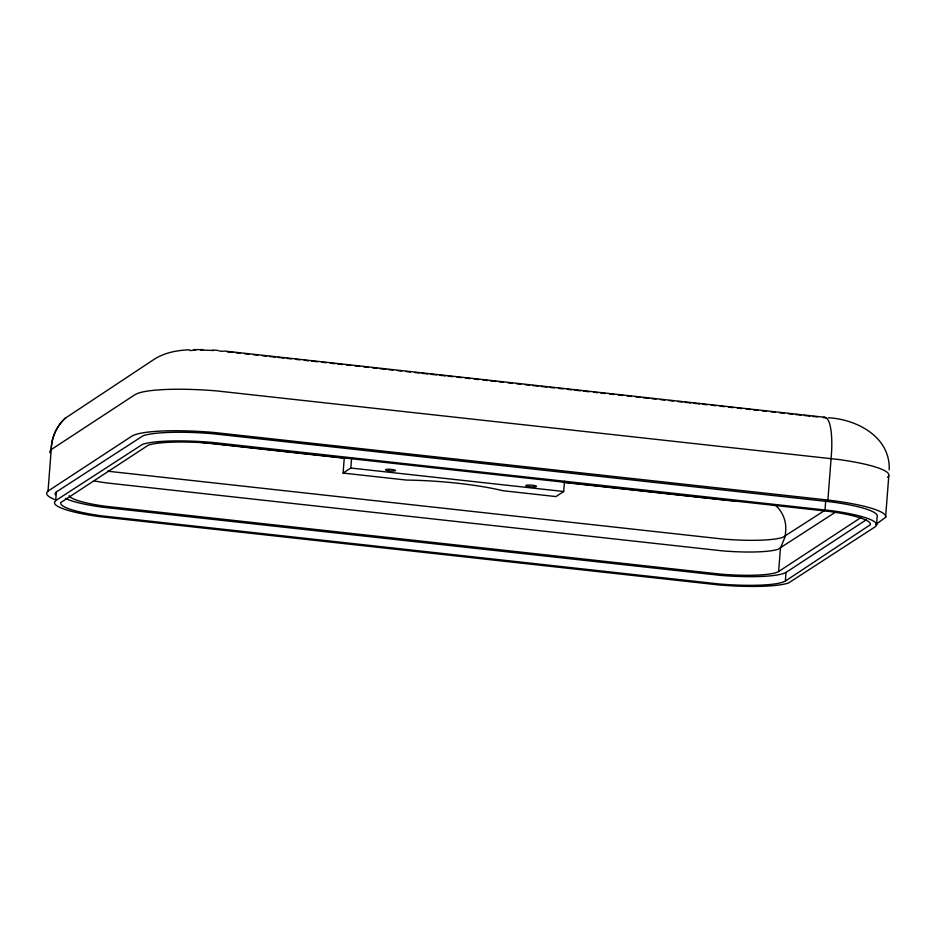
<?xml version="1.0" encoding="UTF-8"?>
<svg xmlns="http://www.w3.org/2000/svg" width="936" height="936" viewBox="0 0 936 936"><rect width="100%" height="100%" fill="white"/><g stroke="black" fill="none" stroke-linecap="round" stroke-linejoin="round"><path stroke-width="1.4" d="M54.335 499.391A79.338 12.683 4.4 0 1 46.8 492.64L48.028 491.084L51.223 449.584A44.998 43.875 48.9 0 1 65.391 418.123L65.485 418.006A45.022 44.191 38.4 0 0 51.223 449.584L49.994 451.129A79.338 12.683 4.4 0 0 50.053 452.731M55.68 500.631L56.417 491.88L143.196 435.685A70.855 11.326 4.4 0 1 212.963 433.742L832.549 502.07A70.855 11.326 4.4 0 1 877.149 516.637L876.482 525.295L875.382 526.675L788.533 582.999A70.855 11.326 4.4 0 1 718.766 584.941L99.181 516.578A70.855 11.326 4.4 0 1 54.58 502.012L55.75 500.538L142.541 444.343A70.855 11.326 4.4 0 1 212.296 442.4L831.882 510.728A70.855 11.326 4.4 0 1 876.482 525.295M564.478 481.233L563.694 491.505L555.984 496.571L502.936 490.721A89.037 14.239 4.4 0 0 406.493 480.074L343.102 473.078L344.284 457.762M343.102 473.078L350.813 468.023L351.608 457.751M69.159 495.659A56.92 9.103 4.4 0 0 104.949 506.212L720.229 574.107A56.92 9.103 4.4 0 0 776.272 572.539L778.635 571.545L780.425 548.274L785.269 536.316L785.713 530.501A29.578 28.279 62.6 0 0 775.417 505.218M785.351 581.092L870.269 524.768A64.607 10.331 4.4 0 0 829.588 511.489L211.945 443.371A64.607 10.331 4.4 0 0 148.333 445.15L60.793 502.538A64.607 10.331 4.4 0 0 101.474 515.818L719.117 583.97A64.607 10.331 4.4 0 0 782.73 582.192L785.351 581.092L786.018 572.423L866.268 519.784M825.014 509.863L825.681 501.193M51.223 449.584L135.404 394.407L138.528 393.085A79.338 12.683 4.4 0 1 216.637 390.909L838.843 459.529A79.338 12.683 4.4 0 1 888.79 475.839L885.596 517.339A79.338 12.683 4.4 0 0 835.649 501.041L827.892 500.046L831.086 458.546A45.045 11.115 -83.2 0 0 823.189 417.596L826.312 417.971M56.417 491.88L55.247 493.354A70.855 11.326 4.4 0 0 55.294 494.781M887.574 477.36L888.79 475.839M885.596 517.339L875.839 524.476M65.391 418.123L153.878 359.494C164.362 352.638 177.033 350.263 189.364 349.807M48.028 491.084L132.21 435.907L135.334 434.596A79.338 12.683 4.4 0 1 213.443 432.42L827.892 500.046M824.136 510.822L782.765 537.369A60.969 9.746 4.4 0 1 722.744 539.042L107.5 471.182M836.246 511.653L778.062 549.268A56.92 9.103 4.4 0 1 722.019 550.824L106.739 482.941A56.92 9.103 4.4 0 1 94.302 480.917M778.635 571.545L861.155 517.409M786.018 572.423L783.397 573.534A64.607 10.331 4.4 0 1 719.784 575.301L102.141 507.148A64.607 10.331 4.4 0 1 65.497 498.42M193.518 349.631L202.808 349.619M212.893 350.052L218.041 350.438M219.047 350.977L222.955 351.351M223.915 350.988L824.721 417.28M227.319 351.831L233.134 352.474M236.036 352.79L240.4 353.27M244.752 353.75L249.116 354.229M253.48 354.709L257.833 355.2M262.197 355.68L266.561 356.16M269.463 356.476L275.278 357.119M278.179 357.435L283.994 358.079M286.907 358.406L291.26 358.886M295.624 359.365L299.988 359.845M304.34 360.325L308.704 360.805M311.606 361.132L317.421 361.776M321.785 362.255L326.149 362.735M330.502 363.215L334.866 363.695M337.767 364.01L342.131 364.502M346.495 364.981L350.848 365.461M355.212 365.941L359.576 366.421M363.928 366.9L368.293 367.38M372.657 367.86L377.009 368.339M379.922 368.667L385.737 369.31M388.639 369.626L393.003 370.106M397.355 370.586L401.719 371.065M406.084 371.557L410.436 372.037M414.8 372.516L419.164 372.996M422.066 373.312L427.881 373.955M430.782 374.283L436.597 374.915M439.51 375.242L445.325 375.886M448.227 376.202L452.591 376.681M456.943 377.161L461.308 377.641M465.672 378.132L470.024 378.612M474.388 379.092L478.752 379.571M483.105 380.051L487.469 380.531M490.37 380.858L496.185 381.49M499.099 381.818L503.451 382.297M507.815 382.777L512.179 383.257M516.532 383.737L520.896 384.216M525.26 384.696L529.612 385.187M532.525 385.503L538.34 386.147M541.242 386.463L547.057 387.106M549.958 387.422L554.323 387.913M558.687 388.393L563.039 388.873M567.403 389.353L571.767 389.832M574.669 390.148L580.484 390.792M583.385 391.119L589.2 391.763M593.564 392.242L597.917 392.722M600.83 393.038L605.194 393.518M609.547 393.998L613.911 394.489M618.275 394.969L622.627 395.448M626.991 395.928L631.355 396.408M635.708 396.887L640.072 397.367M642.973 397.695L648.788 398.326M651.702 398.654L656.054 399.134M660.418 399.613L664.782 400.093M669.135 400.573L673.499 401.053M677.863 401.544L682.215 402.024M685.129 402.34L690.943 402.983M693.845 403.299L699.66 403.942M702.562 404.27L706.926 404.75M711.29 405.23L715.642 405.709M720.006 406.189L724.37 406.669M728.723 407.148L733.087 407.628M737.451 408.119L741.803 408.599M746.167 409.079L750.52 409.558M753.433 409.874L757.797 410.354M762.15 410.845L766.514 411.325M770.878 411.805L775.23 412.285M779.594 412.764L783.958 413.244M788.311 413.724L792.675 414.203M795.577 414.531L801.391 415.175M804.305 415.49L810.108 416.134M813.021 416.45L817.385 416.93M200.269 442.318L345.513 458.347M563.355 482.379L726.874 500.339A35.24 5.639 4.4 0 0 738.492 501.006M350.813 468.023L563.694 491.505M828.477 417.76C857.119 419.375 890.581 437.065 889.2 469.895M190.055 350.567A35.24 5.639 4.4 0 1 195.577 350.204M200.643 350.111A35.24 5.639 4.4 0 1 213.338 350.532M387.656 470.597A5.043 0.807 4.4 0 0 395.507 470.586A5.043 0.807 4.4 0 0 388.311 469.252A5.043 0.807 4.4 0 0 387.656 470.597M527.413 486.322A5.405 0.866 4.4 0 0 536.386 486.58A5.405 0.866 4.4 0 0 529.636 485.035A5.405 0.866 4.4 0 0 527.413 486.322"/></g></svg>
